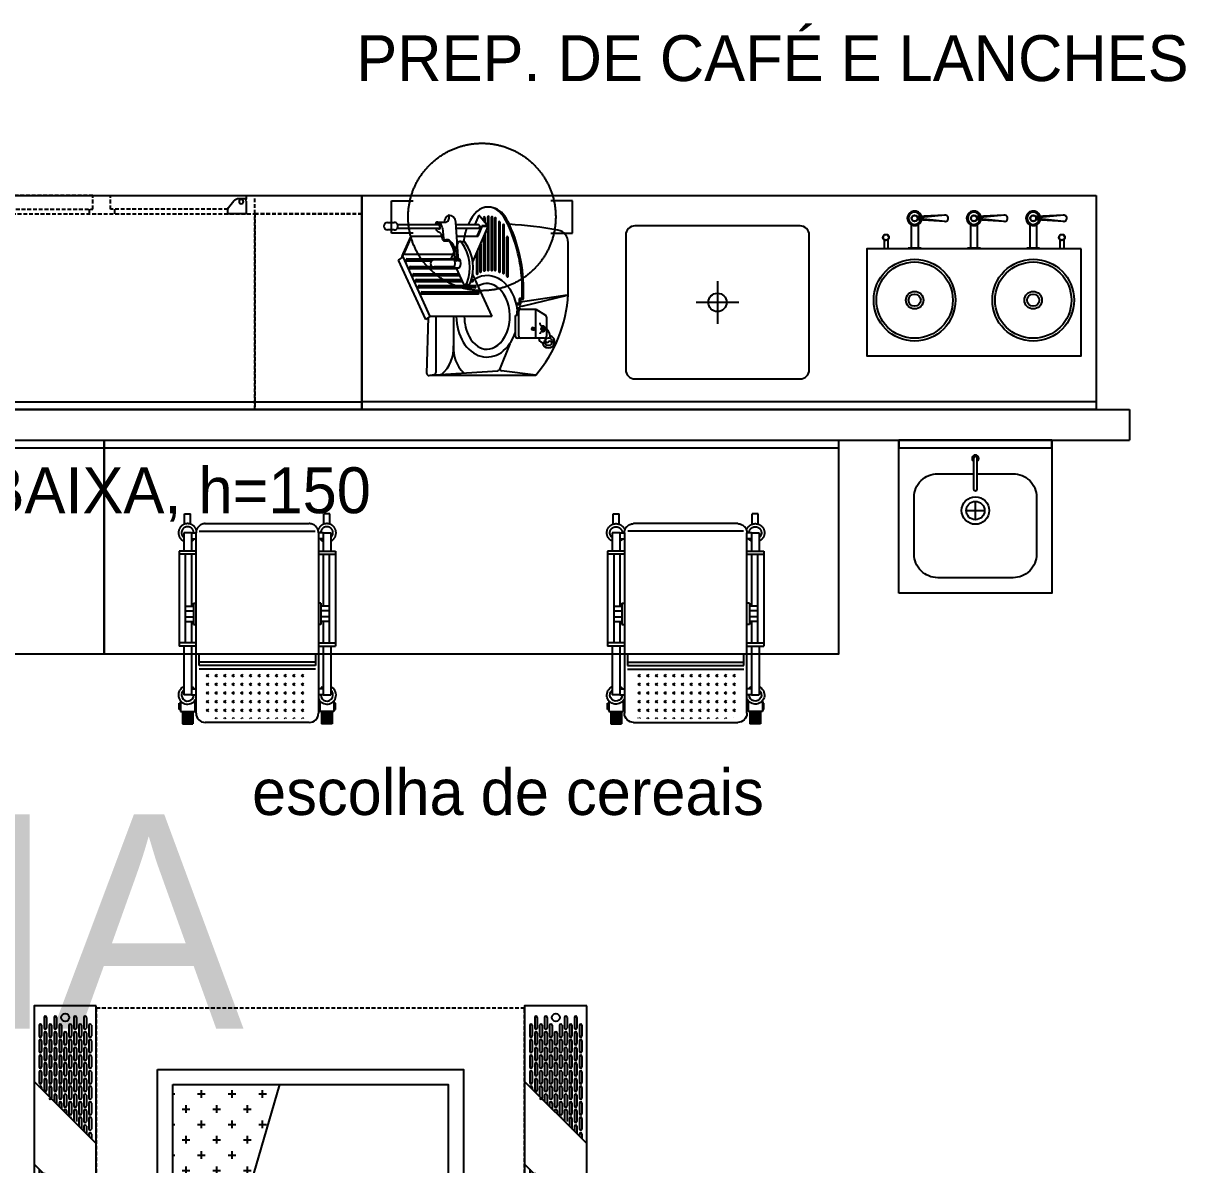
# Model space of a CAD drawing. Header units: millimetres. Extents: x -18806 to 201070, y -25046 to 92854.
# Drawn here: x 86360 to 90159, y -11258 to -7526 of the extents above; entities that cross this region are included whole.
import ezdxf
from ezdxf.enums import TextEntityAlignment as Align

# ---------------------------------------------------------------- set-up
doc = ezdxf.new("R2010")
doc.units = ezdxf.units.MM
doc.header["$LTSCALE"] = 50
for name, pattern in [('DASHDOT', [1, 0.5, -0.25, 0, -0.25]), ('HIDDEN', [0.375, 0.25, -0.125]), ('HIDDEN2', [0.1875, 0.125, -0.0625])]:
    doc.linetypes.add(name, pattern=pattern)
for name, color, linetype in [('9-LAYOUT', 8, 'Continuous'), ('DET', 8, 'Continuous'), ('LAYA', 8, 'Continuous'), ('LAYC', 4, 'Continuous'), ('P1', 1, 'Continuous'), ('P6', 6, 'Continuous'), ('SOB', 8, 'HIDDEN2'), ('TEXTO_LEGENDA', 7, 'Continuous')]:
    doc.layers.add(name, color=color, linetype=linetype)
doc.styles.add('2', font='stylu.ttf', dxfattribs={"height": 0.35})

# ---------------------------------------------------------------- blocks, each defined once
blk = doc.blocks.new('BM-100')
at = {"layer": 'LAYA'}
h = blk.add_hatch(dxfattribs=at)
h.set_pattern_fill('CROSS', color=256, scale=0.2, style=0)
h.set_pattern_definition([(0, (-214.419904, -145.07594), (0.05, 0.05), [0.025, -0.075]), (90, (-214.407404, -145.08844), (-0.05, 0.05), [0.025, -0.075])])
h.paths.add_polyline_path([(-0.6, 0.65), (-0.95, 0.65), (-0.95, 0.05), (-0.775, 0.05)])
at = {"layer": 'LAYA', "linetype": 'DASHDOT', "ltscale": 0.3}
blk.add_line((-0.775, 0.05), (-0.6, 0.65), dxfattribs=at)
at = {"layer": 'LAYA'}
blk.add_lwpolyline([(-0.95, 0.65), (-0.05, 0.65), (-0.05, 0.05), (-0.95, 0.05)], close=True, dxfattribs=at)
at = {"layer": 'LAYC'}
blk.add_lwpolyline([(-1, 0.7), (0, 0.7), (0, 0), (-1, 0)], close=True, dxfattribs=at)
blk = doc.blocks.new('MILE180C')
at = {"layer": '9-LAYOUT'}
blk.add_line((0, -25), (1800, -25), dxfattribs=at)
blk.add_lwpolyline([(0, -700), (0, 0), (1800, 0), (1800, -700)], close=True, dxfattribs=at)
blk = doc.blocks.new('Lav')
at = {"layer": 'LAYA'}
for p, q in [((0, -0.2703), (0, -0.2103)), ((-0.03, -0.2403), (0.03, -0.2403))]:
    blk.add_line(p, q, dxfattribs=at)
blk.add_lwpolyline([(-0.006, -0.17, 1), (0.006, -0.17), (0.006, -0.07, 1), (-0.006, -0.07)], format="xyb", close=True, dxfattribs=at)
blk.add_lwpolyline([(0.0068, -0.1199), (0.123, -0.1199, -0.414214), (0.2, -0.1969), (0.2, -0.3829, -0.414214), (0.123, -0.4599), (-0.123, -0.4599, -0.414214), (-0.2, -0.3829), (-0.2, -0.1969, -0.414214), (-0.123, -0.1199), (-0.0068, -0.1199)], format="xyb", dxfattribs=at)
for radius in [0.045, 0.03]:
    blk.add_circle((0, -0.2403), radius, dxfattribs=at)
blk.add_arc((0, -0.07), 0.011, 303.0557, 236.9443, dxfattribs=at)
at = {"layer": 'LAYC'}
for points in [[(-0.25, -0.035), (0.25, -0.035), (0.25, -0.01), (-0.25, -0.01)], [(-0.25, -0.51), (-0.25, -0.01), (0.25, -0.01), (0.25, -0.51)]]:
    blk.add_lwpolyline(points, close=True, dxfattribs=at)
blk = doc.blocks.new('CAR-CE')
at = {"layer": 'DET'}
h = blk.add_hatch(dxfattribs=at)
h.set_pattern_fill('CROSS', color=256, scale=0.08, angle=45, style=0)
h.set_pattern_definition([(45, (-5.93076, -38.908845), (3e-18, 0.028284271), [0.01, -0.03]), (135, (-5.923688, -38.908845), (-0.028284271, 5e-18), [0.01, -0.03])])
h.paths.add_polyline_path([(0.17, 0.1887, 0.414214), (0.145, 0.2137), (-0.145, 0.2137, 0.414214), (-0.17, 0.1887), (-0.17, 0.052), (0.17, 0.052)])
for p, q in [((-0.2448, 0.1902), (-0.2448, 0.2302)), ((-0.2448, 0.2302), (-0.2102, 0.2302)), ((-0.2102, 0.1902), (-0.2102, 0.2302)), ((0.2448, 0.2302), (0.2102, 0.2302)), ((0.2102, 0.1902), (0.2102, 0.2302)), ((0.2448, 0.1902), (0.2448, 0.2302)), ((-0.2507, 0.1902), (-0.2043, 0.1902)), ((-0.2507, 0.1552), (-0.2507, 0.1902)), ((-0.2043, 0.1552), (-0.2043, 0.1902)), ((-0.2, 0), (-0.2, 0.1962)), ((-0.17, 0.2262), (0.17, 0.2262)), ((0.2, 0.1962), (0.2, 0)), ((0.2507, 0.1902), (0.2043, 0.1902)), ((0.2043, 0.1552), (0.2043, 0.1902)), ((0.2507, 0.1552), (0.2507, 0.1902)), ((-0.2555, 0.1833), (-0.2555, 0.163)), ((-0.2507, 0.1833), (-0.2555, 0.1833)), ((-0.2555, 0.163), (-0.2507, 0.163)), ((0.2507, 0.1833), (0.2555, 0.1833)), ((0.2555, 0.163), (0.2507, 0.163)), ((0.2555, 0.1833), (0.2555, 0.163)), ((-0.215, 0.1362), (-0.24, 0.1362)), ((-0.24, 0), (-0.24, 0.1362)), ((-0.215, 0), (-0.215, 0.1362)), ((-0.215, 0.1362), (-0.2, 0.1362)), ((-0.215, 0.1162), (-0.2, 0.1162)), ((0.215, 0.1362), (0.2, 0.1362)), ((0.215, 0.1162), (0.2, 0.1162)), ((0.215, 0), (0.215, 0.1362)), ((0.215, 0.1362), (0.24, 0.1362)), ((0.24, 0), (0.24, 0.1362)), ((-0.19, 0.052), (0.19, 0.052)), ((-0.19, 0.0395), (0.19, 0.0395)), ((-0.19, 0), (-0.19, 0.0395)), ((0.19, 0.0395), (0.19, 0)), ((-0.19, 0.0289), (0.19, 0.0289))]:
    blk.add_line(p, q, dxfattribs=at)
for centre, radius, start, end in [((-0.17, 0.1962), 0.03, 90, 180), ((0.17, 0.1962), 0.03, 0, 90), ((-0.2275, 0.1362), 0.03, 23.5565, 245.3757), ((-0.2275, 0.1362), 0.02, 0, 231.3178), ((0.2275, 0.1362), 0.03, 294.6243, 156.4435), ((0.2275, 0.1362), 0.02, 308.6822, 180), ((-0.2275, 0.1362), 0.03, 294.6243, 318.1897), ((0.2275, 0.1362), 0.03, 221.8103, 245.3757)]:
    blk.add_arc(centre, radius, start, end, dxfattribs=at)
for points in [[(-0.2102, 0.2302), (-0.2102, 0.1902), (-0.2448, 0.2302), (-0.2448, 0.1902)], [(0.2102, 0.2302), (0.2102, 0.1902), (0.2448, 0.2302), (0.2448, 0.1902)]]:
    blk.add_solid(points, dxfattribs=at)
at = {"layer": 'SOB', "linetype": 'HIDDEN2'}
for p, q in [((-0.2552, -0.3338), (-0.2552, -0.0238)), ((-0.2, -0.0238), (-0.2552, -0.0238)), ((-0.2, -0.0338), (-0.2552, -0.0338)), ((-0.24, -0.0238), (-0.24, 0)), ((-0.2352, -0.3238), (-0.2352, -0.0338)), ((-0.215, -0.0238), (-0.215, 0)), ((-0.215, -0.1038), (-0.215, -0.0338)), ((-0.2, -0.3938), (-0.2, 0)), ((0.2, 0), (0.2, -0.3938)), ((0.2, -0.0238), (0.2552, -0.0238)), ((0.2, -0.0338), (0.2552, -0.0338)), ((0.215, -0.0238), (0.215, 0)), ((0.215, -0.1038), (0.215, -0.0338)), ((0.2352, -0.3238), (0.2352, -0.0338)), ((0.24, -0.0238), (0.24, 0)), ((0.2552, -0.3338), (0.2552, -0.0238)), ((-0.2352, -0.1038), (-0.2082, -0.1038)), ((-0.2082, -0.1638), (-0.2082, -0.0938)), ((-0.2082, -0.0938), (-0.2, -0.0938)), ((0.2082, -0.0938), (0.2, -0.0938)), ((0.2082, -0.1638), (0.2082, -0.0938)), ((0.2352, -0.1038), (0.2082, -0.1038)), ((-0.2352, -0.1188), (-0.2082, -0.1188)), ((-0.2352, -0.1388), (-0.2082, -0.1388)), ((0.2352, -0.1188), (0.2082, -0.1188)), ((0.2352, -0.1388), (0.2082, -0.1388)), ((-0.2352, -0.1538), (-0.2082, -0.1538)), ((-0.215, -0.3238), (-0.215, -0.1538)), ((-0.2082, -0.1638), (-0.2, -0.1638)), ((0.2082, -0.1638), (0.2, -0.1638)), ((0.2352, -0.1538), (0.2082, -0.1538)), ((0.215, -0.3238), (0.215, -0.1538)), ((-0.2, -0.3238), (-0.2552, -0.3238)), ((-0.2, -0.3338), (-0.2552, -0.3338)), ((-0.24, -0.3938), (-0.24, -0.3338)), ((-0.215, -0.3938), (-0.215, -0.3338)), ((0.2, -0.3238), (0.2552, -0.3238)), ((0.2, -0.3338), (0.2552, -0.3338)), ((0.215, -0.3938), (0.215, -0.3338)), ((0.24, -0.3938), (0.24, -0.3338)), ((-0.215, -0.3738), (-0.2, -0.3738)), ((0.215, -0.3738), (0.2, -0.3738)), ((-0.215, -0.3938), (-0.24, -0.3938)), ((-0.215, -0.3938), (-0.2, -0.3938)), ((0.1894, -0.3987), (-0.1894, -0.3987)), ((0.215, -0.3938), (0.2, -0.3938)), ((0.215, -0.3938), (0.24, -0.3938)), ((-0.2374, -0.4221), (-0.2374, -0.4558)), ((-0.2374, -0.4558), (-0.2176, -0.4558)), ((-0.2176, -0.4221), (-0.2176, -0.4558)), ((0.17, -0.4238), (-0.17, -0.4238)), ((0.2176, -0.4221), (0.2176, -0.4558)), ((0.2374, -0.4558), (0.2176, -0.4558)), ((0.2374, -0.4221), (0.2374, -0.4558))]:
    blk.add_line(p, q, dxfattribs=at)
for centre, radius, start, end in [((-0.2275, -0.3938), 0.03, 114.6243, 343.4022), ((-0.2275, -0.3938), 0.02, 128.6822, 0), ((-0.2275, -0.3938), 0.03, 41.8103, 65.3757), ((0.2275, -0.3938), 0.03, 196.5978, 65.3757), ((0.2275, -0.3938), 0.03, 114.6243, 138.1897), ((0.2275, -0.3938), 0.02, 180, 51.3178), ((-0.17, -0.3938), 0.03, 180, 270), ((0.17, -0.3938), 0.03, 270, 0)]:
    blk.add_arc(centre, radius, start, end, dxfattribs=at)
blk = doc.blocks.new('MILE240P')
at = {"layer": '9-LAYOUT'}
blk.add_line((0, -25), (2400, -25), dxfattribs=at)
blk.add_lwpolyline([(0, -700), (0, 0), (2400, 0), (2400, -700)], close=True, dxfattribs=at)
blk = doc.blocks.new('Cafet_Monarcha_60')
at = {"layer": 'LAYA'}
for p, q in [((0.0563, -0.381), (0.0563, -0.35)), ((0.0688, -0.381), (0.0688, -0.35)), ((0.1353, -0.353), (0.1353, -0.35)), ((0.1773, -0.353), (0.1353, -0.353)), ((0.1452, -0.4298), (0.1452, -0.353)), ((0.1673, -0.4298), (0.1673, -0.353)), ((0.1773, -0.353), (0.1773, -0.35)), ((0.329, -0.353), (0.329, -0.35)), ((0.371, -0.353), (0.329, -0.353)), ((0.339, -0.4298), (0.339, -0.353)), ((0.361, -0.4298), (0.361, -0.353)), ((0.371, -0.353), (0.371, -0.35)), ((0.5228, -0.353), (0.5228, -0.35)), ((0.5648, -0.353), (0.5228, -0.353)), ((0.5327, -0.4298), (0.5327, -0.353)), ((0.5548, -0.4298), (0.5548, -0.353)), ((0.5648, -0.353), (0.5648, -0.35)), ((0.6313, -0.381), (0.6313, -0.35)), ((0.6438, -0.381), (0.6438, -0.35)), ((0.0563, -0.44), (0.1463, -0.449)), ((0.0563, -0.44), (0.1478, -0.4446)), ((0.0563, -0.46), (0.1463, -0.451)), ((0.0582, -0.4598), (0.1478, -0.4554)), ((0.25, -0.44), (0.34, -0.449)), ((0.25, -0.44), (0.3416, -0.4446)), ((0.25, -0.46), (0.34, -0.451)), ((0.252, -0.4598), (0.3416, -0.4554)), ((0.4438, -0.44), (0.5338, -0.449)), ((0.4438, -0.44), (0.5353, -0.4446)), ((0.4438, -0.46), (0.5338, -0.451)), ((0.4457, -0.4598), (0.5353, -0.4554))]:
    blk.add_line(p, q, dxfattribs=at)
for centre, radius in [((0.1562, -0.1824), 0.1336), ((0.1562, -0.1824), 0.1248), ((0.5438, -0.1824), 0.1336), ((0.5438, -0.1824), 0.1248), ((0.1562, -0.1824), 0.0286), ((0.1562, -0.1824), 0.0198), ((0.5438, -0.1824), 0.0286), ((0.5438, -0.1824), 0.0198), ((0.0625, -0.3875), 0.01), ((0.0625, -0.3875), 0.009), ((0.6375, -0.3875), 0.01), ((0.6375, -0.3875), 0.009), ((0.1562, -0.45), 0.01), ((0.1562, -0.45), 0.009), ((0.35, -0.45), 0.01), ((0.35, -0.45), 0.009), ((0.5438, -0.45), 0.01), ((0.5438, -0.45), 0.009)]:
    blk.add_circle(centre, radius, dxfattribs=at)
for centre, radius, start, end in [((0.0563, -0.45), 0.01, 78.5788, 281.4212), ((0.1562, -0.45), 0.024, 196.562, 163.381), ((0.1562, -0.45), 0.023, 196.562, 163.381), ((0.1562, -0.45), 0.02, 197.2645, 162.6785), ((0.25, -0.45), 0.01, 78.5788, 281.4212), ((0.35, -0.45), 0.024, 196.562, 163.381), ((0.35, -0.45), 0.023, 196.562, 163.381), ((0.35, -0.45), 0.02, 197.2645, 162.6785), ((0.4438, -0.45), 0.01, 78.5788, 281.4212), ((0.5438, -0.45), 0.024, 196.562, 163.381), ((0.5438, -0.45), 0.023, 196.562, 163.381), ((0.5438, -0.45), 0.02, 197.2645, 162.6785)]:
    blk.add_arc(centre, radius, start, end, dxfattribs=at)
at = {"layer": 'LAYC'}
blk.add_lwpolyline([(0, -0.35), (0.7, -0.35), (0.7, 0), (0, 0)], close=True, dxfattribs=at)
blk = doc.blocks.new('60')
at = {"layer": 'LAYA'}
for p, q in [((0, -0.42), (0, -0.28)), ((-0.07, -0.35), (0.07, -0.35))]:
    blk.add_line(p, q, dxfattribs=at)
blk.add_circle((0, -0.35), 0.03, dxfattribs=at)
at = {"layer": 'LAYC'}
blk.add_lwpolyline([(-0.27, -0.6), (0.27, -0.6, 0.414214), (0.3, -0.57), (0.3, -0.13, 0.414214), (0.27, -0.1), (-0.27, -0.1, 0.414214), (-0.3, -0.13), (-0.3, -0.57, 0.414214)], format="xyb", close=True, dxfattribs=at)
blk = doc.blocks.new('Car80li')
at = {"layer": 'SOB'}
for points in [[(-0.2248, 0.053), (-0.296, 0.053), (-0.296, -0.053), (-0.2248, -0.053)], [(0.2248, 0.053), (0.296, 0.053), (0.296, -0.053), (0.2248, -0.053)]]:
    blk.add_lwpolyline(points, dxfattribs=at)
blk.add_circle((0, 0), 0.241, dxfattribs=at)
blk = doc.blocks.new('CORT-FRIOS')
at = {"layer": 'LAYA'}
for p, q in [((0.5254, 0.3279), (0.5254, 0.3501)), ((0.5497, 0.3501), (0.5497, 0.3279)), ((0.4265, 0.3146), (0.2325, 0.2263)), ((0.4369, 0.3), (0.4265, 0.3146)), ((0.5314, 0.3174), (0.5314, 0.1782)), ((0.5435, 0.3173), (0.5435, 0.1818)), ((0.4369, 0.3), (0.2429, 0.2117)), ((0.3985, 0.1249), (0.3985, 0.2741)), ((0.4054, 0.2741), (0.4054, 0.2027)), ((0.4236, 0.2066), (0.4236, 0.2855)), ((0.4305, 0.2855), (0.4305, 0.1394)), ((0.4455, 0.2967), (0.5054, 0.2707)), ((0.4461, 0.2941), (0.4461, 0.1353)), ((0.447, 0.2983), (0.5054, 0.273)), ((0.5054, 0.273), (0.5054, 0.1734)), ((0.3157, 0.0549), (0.3157, 0.2364)), ((0.3225, 0.2364), (0.3225, 0.0549)), ((0.3364, 0.0644), (0.3364, 0.2458)), ((0.3432, 0.2458), (0.3432, 0.0644)), ((0.3562, 0.1056), (0.3562, 0.2549)), ((0.3631, 0.2549), (0.3631, 0.1087)), ((0.3751, 0.1142), (0.3751, 0.2634)), ((0.382, 0.2634), (0.382, 0.1173)), ((0.0498, 0.2142), (0.053, 0.197)), ((0.0503, 0.2117), (0.0653, -0.0104)), ((0.0503, 0.2117), (0.0503, -0.1344)), ((0.0564, 0.2219), (0.2396, 0.2164)), ((0.2429, 0.1917), (0.0594, 0.1917)), ((0.2429, 0.2117), (0.2325, 0.2263)), ((0.2429, 0.0094), (0.2429, 0.2117)), ((0.4043, 0.1317), (0.4043, 0.1979)), ((0.4275, 0.1317), (0.4275, 0.1979)), ((0.4894, 0.1618), (0.4894, 0.1533)), ((0.5141, 0.1761), (0.4946, 0.1699)), ((0.5314, 0.1704), (0.498, 0.1666)), ((0.5507, 0.1866), (0.5507, 0.1588)), ((0.2429, 0.1344), (0.1466, 0.1344)), ((0.4005, 0.1257), (0.3506, 0.103)), ((0.4005, 0.1159), (0.4005, 0.1346)), ((0.4223, 0.118), (0.5509, 0.1267)), ((0.4335, 0.1408), (0.4275, 0.138)), ((0.4313, 0.1159), (0.4313, 0.1346)), ((0.4335, 0.1408), (0.4837, 0.119)), ((0.5054, 0.1237), (0.5054, 0.0541)), ((0.5314, 0.1254), (0.5314, 0.05)), ((0.5435, 0.1262), (0.5435, 0.0549)), ((0.3468, 0.0971), (0.3468, 0.0861)), ((0.3562, 0.0734), (0.3562, 0.078)), ((0.4876, 0.1131), (0.4876, 0.1021)), ((0.3797, 0.0717), (0.2429, 0.0094)), ((0.3631, 0.0757), (0.3631, 0.0734)), ((0.4473, 0.0595), (0.3833, 0.0595)), ((0.3833, 0.0546), (0.4586, 0.0546)), ((0.4675, 0.0485), (0.3896, 0.0485)), ((0.3896, 0.0436), (0.4788, 0.0436)), ((0.4213, 0.0708), (0.5369, 0.0206)), ((0.5054, 0.0564), (0.5389, 0.0418)), ((0.5054, 0.0541), (0.5369, 0.0405)), ((0.5369, 0.0206), (0.5734, 0.0519)), ((0.5369, 0.0206), (0.5369, 0.0405)), ((0.5389, 0.0224), (0.5389, 0.0418)), ((0.5734, 0.0519), (0.5435, 0.0649)), ((0.502, 0.0358), (0.3921, 0.0358)), ((0.563, 0.0003), (0.3948, 0.0003)), ((0.566, 0.0112), (0.3951, 0.0112)), ((0.3951, 0.0063), (0.566, 0.0063)), ((0.3952, 0.0309), (0.5132, 0.0309)), ((0.5226, 0.0233), (0.3952, 0.0233)), ((0.3952, 0.0184), (0.5675, 0.0184)), ((0.5675, 0.0233), (0.5441, 0.0233)), ((0.5488, 0.0309), (0.5657, 0.0309)), ((0.5657, 0.0358), (0.5545, 0.0358)), ((0.0503, -0.1344), (0.0645, -0.0227)), ((0.1527, -0.0493), (0.0694, -0.0159)), ((0.5406, -0.0267), (0.385, -0.0267)), ((0.385, -0.0316), (0.5406, -0.0316)), ((0.5503, -0.0134), (0.3899, -0.0134)), ((0.3899, -0.0183), (0.5503, -0.0183)), ((0.3948, -0.0046), (0.563, -0.0046)), ((0.172, -0.1634), (0.172, -0.0744)), ((0.1785, -0.068), (0.2459, -0.068)), ((0.2459, -0.0737), (0.2459, -0.068)), ((0.2459, -0.0737), (0.2601, -0.0737)), ((0.2806, -0.0813), (0.2806, -0.0708)), ((0.2846, -0.0772), (0.2846, -0.0708)), ((0.5016, -0.0394), (0.374, -0.0394)), ((0.374, -0.0443), (0.5016, -0.0443)), ((0.1785, -0.0789), (0.2601, -0.0789)), ((0.2666, -0.0802), (0.2666, -0.1349)), ((0.2764, -0.0898), (0.3118, -0.2379)), ((0.2944, -0.0845), (0.2838, -0.0845)), ((0.2984, -0.0805), (0.2879, -0.0805)), ((0.3118, -0.2376), (0.2891, -0.0845)), ((0.2976, -0.0909), (0.2976, -0.0878)), ((0.3017, -0.0866), (0.3017, -0.0837)), ((0.172, -0.1349), (0.2666, -0.1349)), ((0.186, -0.1488), (0.1869, -0.1488)), ((0.2177, -0.1488), (0.2217, -0.1488)), ((0.2666, -0.1349), (0.2463, -0.1669)), ((0.2408, -0.1699), (0.1785, -0.1699)), ((0.315, -0.2404), (0.4848, -0.2404))]:
    blk.add_line(p, q, dxfattribs=at)
for centre, radius in [((0.2023, -0.1264), 0.00451), ((0.1597, -0.1762), 0.0126), ((0.2023, -0.1567), 0.00451)]:
    blk.add_circle(centre, radius, dxfattribs=at)
for centre, radius, start, end in [((0.5376, 0.3501), 0.0122, 359.9981, 179.9981), ((0.5376, 0.3279), 0.0122, 179.9981, 359.9981), ((0.3786, 0.2634), 0.00343, 359.9981, 179.9981), ((0.4019, 0.2741), 0.00343, 359.9981, 179.9981), ((0.427, 0.2855), 0.00343, 359.9981, 179.9981), ((0.4396, 0.2941), 0.00853, 30.0881, 114.4598), ((0.4396, 0.2941), 0.00648, 359.9981, 114.4598), ((0.3191, 0.2364), 0.00343, 359.9981, 179.9981), ((0.3398, 0.2458), 0.00343, 359.9981, 179.9981), ((0.3597, 0.2549), 0.00343, 359.9981, 179.9981), ((0.0562, 0.2154), 0.00648, 88.2682, 190.5763), ((0.0594, 0.1982), 0.00648, 190.5763, 269.9981), ((0.4159, 0.1979), 0.0116, 359.9981, 179.9981), ((0.1373, 0.2436), 0.1096, 219.6441, 274.8706), ((0.4805, 0.1533), 0.0089, 304.2314, 359.9981), ((0.4983, 0.1618), 0.0089, 114.4598, 179.9981), ((0.48, 0.1554), 0.0133, 315.3211, 14.2794), ((0.4995, 0.1601), 0.00677, 109.0791, 194.7237), ((0.5053, 0.1887), 0.0154, 305.1424, 325.3884), ((0.5479, 0.1346), 0.0304, 32.5025, 84.7067), ((0.5652, 0.1639), 0.0154, 199.4652, 302.5729), ((0.1372, 0.0252), 0.1096, 85.1255, 136.4501), ((0.4159, 0.1178), 0.0227, 120.625, 132.6731), ((0.4159, 0.1513), 0.0227, 227.323, 312.6731), ((0.4159, 0.1327), 0.0227, 227.323, 312.6731), ((0.4366, 0.1973), 0.0737, 258.6689, 316.1229), ((0.4159, 0.1178), 0.0227, 47.323, 59.3712), ((0.4349, 0.2206), 0.0902, 266.1462, 304.0968), ((0.4811, 0.1131), 0.00648, 306.8786, 66.538), ((0.5492, 0.151), 0.0243, 273.8766, 359.9981), ((0.3532, 0.0971), 0.00648, 114.4598, 247.3075), ((0.3532, 0.0861), 0.00648, 179.9981, 247.3075), ((0.4033, 0.2168), 0.1362, 247.3075, 306.8786), ((0.4033, 0.2058), 0.1362, 247.3075, 306.8786), ((0.4811, 0.1021), 0.00648, 306.8786, 359.9981), ((0.3191, 0.0549), 0.00343, 179.9981, 359.9981), ((0.3398, 0.0644), 0.00343, 179.9981, 359.9981), ((0.3597, 0.0734), 0.00343, 179.9981, 359.9981), ((0.3833, 0.0571), 0.00244, 89.9981, 269.9981), ((0.3896, 0.0461), 0.00244, 89.9981, 269.9981), ((0.5362, 0.0555), 0.00732, 228.3627, 4.2651), ((0.3941, 0.0336), 0.00295, 132.4986, 292.8516), ((0.3948, -0.0022), 0.00244, 89.9981, 269.9981), ((0.3951, 0.0087), 0.00244, 89.9981, 269.9981), ((0.3952, 0.0208), 0.00244, 89.9981, 269.9981), ((0.563, -0.0022), 0.00244, 269.9981, 89.9981), ((0.5657, 0.0333), 0.00244, 269.9981, 89.9981), ((0.566, 0.0087), 0.00244, 269.9981, 89.9981), ((0.5675, 0.0208), 0.00244, 269.9981, 89.9981), ((0.071, -0.0235), 0.00648, 68.1917, 172.7039), ((0.0718, -0.0099), 0.00648, 183.8823, 248.1917), ((0.385, -0.0292), 0.00244, 89.9981, 269.9981), ((0.3899, -0.0159), 0.00244, 89.9981, 269.9981), ((0.5406, -0.0292), 0.00244, 269.9981, 89.9981), ((0.5503, -0.0159), 0.00244, 269.9981, 89.9981), ((0.1785, -0.0744), 0.00648, 89.9981, 179.9981), ((0.2601, -0.0802), 0.00648, 359.9981, 89.9981), ((0.2484, -0.0966), 0.0288, 13.6587, 50.9067), ((0.329, 0.4233), 0.5182, 266.8692, 294.4732), ((0.329, 0.4233), 0.5137, 267.3081, 295.9671), ((0.374, -0.0418), 0.00244, 89.9981, 269.9981), ((0.5016, -0.0418), 0.00244, 269.9981, 89.9981), ((-0.8415, 0.0371), 1.3878, 349.8677, 356.494), ((0.1785, -0.0854), 0.00648, 89.9981, 179.9981), ((0.2601, -0.0854), 0.00648, 359.9981, 89.9981), ((0.2838, -0.0813), 0.00324, 179.9981, 269.9981), ((0.2879, -0.0772), 0.00324, 179.9981, 269.9981), ((0.2944, -0.0878), 0.00324, 359.9981, 89.9981), ((0.3009, -0.0909), 0.00324, 179.9981, 266.8692), ((0.2984, -0.0837), 0.00324, 359.9981, 89.9981), ((0.3049, -0.0866), 0.00324, 179.9981, 269.1627), ((0.3411, 0.2082), 0.4494, 229.6726, 266.6714), ((0.1964, -0.1728), 0.0425, 143.4348, 169.0754), ((0.1705, -0.159), 0.0142, 83.6285, 125.643), ((0.1869, -0.1553), 0.00648, 354.904, 89.9981), ((0.2007, -0.128), 0.00225, 44.9981, 224.9981), ((0.2039, -0.1248), 0.00225, 224.9981, 44.9981), ((0.2177, -0.1553), 0.00648, 89.9981, 185.0921), ((0.1597, -0.1762), 0.0199, 97.7951, 342.8642), ((0.1553, -0.1807), 0.00632, 224.9981, 44.9981), ((0.1642, -0.1718), 0.00632, 44.9981, 224.9981), ((0.169, -0.1358), 0.0474, 271.6089, 313.9471), ((0.1785, -0.1634), 0.00648, 179.9981, 269.9981), ((0.2023, -0.1567), 0.00901, 174.904, 5.0921), ((0.2007, -0.1583), 0.00225, 44.9981, 224.9981), ((0.2039, -0.1551), 0.00225, 224.9981, 44.9981), ((0.2408, -0.1634), 0.00648, 269.9981, 327.5153), ((0.4848, -0.1999), 0.0405, 269.9981, 349.8677), ((0.315, -0.2372), 0.00324, 188.4219, 269.9981), ((0.315, -0.2372), 0.00324, 193.4424, 269.9981)]:
    blk.add_arc(centre, radius, start, end, dxfattribs=at)
for centre, major_axis, ratio, start_param, end_param in [((0.5376, 0.1842), (-0.00884, -0.00402), 0.540004, 5.221616, 10.041401), ((0.2429, 0.0246), (-0.1331, 0), 0.754738, 4.712389, 7.455126), ((0.4595, 0.0215), (-0.1408, 0), 0.574945, 4.176544, 4.512032), ((0.4595, 0.0215), (-0.1408, 0), 0.574945, 2.214358, 4.072675), ((0.2429, 0.0246), (-0.1331, 0), 0.754738, 8.009385, 9.837432)]:
    blk.add_ellipse(centre, major_axis=major_axis, ratio=ratio, start_param=start_param, end_param=end_param, dxfattribs=at)
for points, knots in [([(0.5314, 0.1933), (0.5256, 0.1912), (0.5201, 0.1878), (0.518, 0.1803), (0.518, 0.1802), (0.5179, 0.18)], [4.582633, 4.582633, 4.582633, 4.582633, 5.859759, 5.859759, 5.889687, 5.889687, 5.889687, 5.889687]), ([(0.5499, 0.1902), (0.5489, 0.1917), (0.5476, 0.1928), (0.5452, 0.1939), (0.5444, 0.1942), (0.5435, 0.1944)], [3.3064222, 3.3064222, 3.3064222, 3.3064222, 3.5836062, 3.5836062, 3.7451188, 3.7451188, 3.7451188, 3.7451188]), ([(0.5314, 0.1704), (0.5324, 0.1705), (0.5335, 0.1707), (0.541, 0.1726), (0.5471, 0.1759), (0.5508, 0.1849), (0.5509, 0.1872), (0.5504, 0.1895)], [1.01621, 1.01621, 1.01621, 1.01621, 1.235336, 1.235336, 2.61915, 2.61915, 2.971999, 2.971999, 2.971999, 2.971999]), ([(0.2429, 0.0989), (0.2191, 0.0988), (0.1952, 0.0934), (0.1494, 0.0682), (0.1354, 0.0454), (0.1354, 0.0246)], [4.71286, 4.71286, 4.71286, 4.71286, 5.342159, 5.342159, 6.283185, 6.283185, 6.283185, 6.283185]), ([(0.1354, 0.0246), (0.1354, 0.0009), (0.1542, -0.0255), (0.2231, -0.054), (0.2702, -0.0528), (0.336, -0.0213), (0.3521, 0.0051), (0.3494, 0.0372), (0.3463, 0.0458), (0.341, 0.054)], [6.283185, 6.283185, 6.283185, 6.283185, 7.351617, 7.351617, 8.420049, 8.420049, 9.488481, 9.488481, 9.864641, 9.864641, 9.864641, 9.864641]), ([(0.5437, -0.0484), (0.5701, -0.0364), (0.5889, -0.0211), (0.5997, 0.0079), (0.6011, 0.0199), (0.5991, 0.0317)], [2.214358, 2.214358, 2.214358, 2.214358, 2.852285, 2.852285, 3.261959, 3.261959, 3.261959, 3.261959])]:
    blk.add_open_spline(points, degree=3, knots=knots, dxfattribs=at)
blk = doc.blocks.new('RHM1350E')
at = {"layer": '9-LAYOUT'}
for p, q in [((0, -25), (1350, -25)), ((458.4, -654.8), (458.4, -640)), ((541.6, -654.8), (541.6, -640))]:
    blk.add_line(p, q, dxfattribs=at)
blk.add_lwpolyline([(0, -700), (1350, -700), (1350, 0), (0, 0)], close=True, dxfattribs=at)
at = {"layer": '9-LAYOUT', "linetype": 'HIDDEN'}
for points in [[(0, 0), (0, -640), (1000, -640), (1000, 0)], [(1000, -640), (1350, -640), (1350, 0), (1000, 0)], [(1000, -700), (1350, -700), (1350, -640), (1000, -640)]]:
    blk.add_lwpolyline(points, close=True, dxfattribs=at)
at = {"layer": '9-LAYOUT'}
for points in [[(88, -653.7, -0.16868), (85.8, -659.9), (68.4, -682, -0.239349), (52.3, -690.2), (38, -690.2, -0.414214), (28, -680.2), (28, -640), (88, -640)], [(912, -653.7, 0.16868), (914.2, -659.9), (931.6, -682, 0.239349), (947.7, -690.2), (962, -690.2, 0.414214), (972, -680.2), (972, -640), (912, -640)]]:
    blk.add_lwpolyline(points, format="xyb", close=True, dxfattribs=at)
at = {"layer": '9-LAYOUT', "linetype": 'HIDDEN'}
for points in [[(87.9, -654.8), (471.2, -654.8), (471.2, -700), (28, -700), (28, -680.2)], [(912.1, -654.8), (528.8, -654.8), (528.8, -700), (972, -700), (972, -680.2)]]:
    blk.add_lwpolyline(points, dxfattribs=at)
at = {"layer": '9-LAYOUT'}
for centre in [(44.5, -679.8), (955.5, -679.8)]:
    blk.add_circle(centre, 7.12, dxfattribs=at)
blk = doc.blocks.new('GRELHA0')
at = {"layer": 'P1'}
for p, q in [((-256.1, -100), (-56.1, 100)), ((10.6, -100), (210.6, 100))]:
    blk.add_line(p, q, dxfattribs=at)
at = {"layer": 'P1', "linetype": 'Continuous'}
blk.add_lwpolyline([(-499.5, 100), (-499.5, -100), (500.5, -100), (500.5, 100)], close=True, dxfattribs=at)
at = {"layer": 'P1', "linetype": 'ByBlock'}
for centre in [(-461.4, 0.2), (467.1, 0.2)]:
    blk.add_circle(centre, 12.7, dxfattribs=at)
at = {"layer": 'P6', "linetype": 'Continuous'}
for p, q in [((-436.4, 84.2), (-402.4, 84.2)), ((-436.4, 76.2), (-402.4, 76.2)), ((-386.4, 84.2), (-352.4, 84.2)), ((-386.4, 76.2), (-352.4, 76.2)), ((-336.4, 84.2), (-302.4, 84.2)), ((-336.4, 76.2), (-302.4, 76.2)), ((-286.4, 84.2), (-252.4, 84.2)), ((-286.4, 76.2), (-252.4, 76.2)), ((-236.4, 84.2), (-202.4, 84.2)), ((-236.4, 76.2), (-202.4, 76.2)), ((-186.4, 84.2), (-152.4, 84.2)), ((-186.4, 76.2), (-152.4, 76.2)), ((-136.4, 84.2), (-102.4, 84.2)), ((-136.4, 76.2), (-102.4, 76.2)), ((-86.4, 84.2), (-72, 84.2)), ((-86.4, 76.2), (-80, 76.2)), ((186.8, 76.2), (197.6, 76.2)), ((194.8, 84.2), (197.6, 84.2)), ((214.8, 84.2), (248.8, 84.2)), ((214.8, 76.2), (248.8, 76.2)), ((264.8, 84.2), (298.8, 84.2)), ((264.8, 76.2), (298.8, 76.2)), ((314.8, 84.2), (348.8, 84.2)), ((314.8, 76.2), (348.8, 76.2)), ((364.8, 84.2), (398.8, 84.2)), ((364.8, 76.2), (398.8, 76.2)), ((-461.4, 68.2), (-427.4, 68.2)), ((-461.4, 60.2), (-427.4, 60.2)), ((-436.4, 52.2), (-402.4, 52.2)), ((-436.4, 44.2), (-402.4, 44.2)), ((-411.4, 68.2), (-377.4, 68.2)), ((-411.4, 60.2), (-377.4, 60.2)), ((-386.4, 52.2), (-352.4, 52.2)), ((-386.4, 44.2), (-352.4, 44.2)), ((-361.4, 68.2), (-327.4, 68.2)), ((-361.4, 60.2), (-327.4, 60.2)), ((-336.4, 52.2), (-302.4, 52.2)), ((-336.4, 44.2), (-302.4, 44.2)), ((-311.4, 68.2), (-277.4, 68.2)), ((-311.4, 60.2), (-277.4, 60.2)), ((-286.4, 52.2), (-252.4, 52.2)), ((-286.4, 44.2), (-252.4, 44.2)), ((-261.4, 68.2), (-227.4, 68.2)), ((-261.4, 60.2), (-227.4, 60.2)), ((-236.4, 52.2), (-202.4, 52.2)), ((-236.4, 44.2), (-202.4, 44.2)), ((-211.4, 68.2), (-177.4, 68.2)), ((-211.4, 60.2), (-177.4, 60.2)), ((-186.4, 52.2), (-152.4, 52.2)), ((-186.4, 44.2), (-152.4, 44.2)), ((-161.4, 68.2), (-127.4, 68.2)), ((-161.4, 60.2), (-127.4, 60.2)), ((-136.4, 52.2), (-102.4, 52.2)), ((-136.4, 44.2), (-112, 44.2)), ((-111.4, 68.2), (-88, 68.2)), ((-111.4, 60.2), (-96, 60.2)), ((163.6, 52.2), (197.6, 52.2)), ((163.6, 44.2), (197.6, 44.2)), ((188.6, 68.2), (222.6, 68.2)), ((188.6, 60.2), (222.6, 60.2)), ((214.8, 52.2), (248.8, 52.2)), ((214.8, 44.2), (248.8, 44.2)), ((239.8, 68.2), (273.8, 68.2)), ((239.8, 60.2), (273.8, 60.2)), ((264.8, 52.2), (298.8, 52.2)), ((264.8, 44.2), (298.8, 44.2)), ((289.8, 68.2), (323.8, 68.2)), ((289.8, 60.2), (323.8, 60.2)), ((314.8, 52.2), (348.8, 52.2)), ((314.8, 44.2), (348.8, 44.2)), ((339.8, 68.2), (373.8, 68.2)), ((339.8, 60.2), (373.8, 60.2)), ((364.8, 52.2), (398.8, 52.2)), ((364.8, 44.2), (398.8, 44.2)), ((389.8, 68.2), (423.8, 68.2)), ((389.8, 60.2), (423.8, 60.2)), ((415.2, 52.2), (449.2, 52.2)), ((415.2, 44.2), (449.2, 44.2)), ((-461.4, 36.2), (-427.4, 36.2)), ((-461.4, 28.2), (-427.4, 28.2)), ((-436.4, 20.2), (-402.4, 20.2)), ((-436.4, 12.2), (-402.4, 12.2)), ((-411.4, 36.2), (-377.4, 36.2)), ((-411.4, 28.2), (-377.4, 28.2)), ((-411.4, 4.2), (-377.4, 4.2)), ((-386.4, 20.2), (-352.4, 20.2)), ((-386.4, 12.2), (-352.4, 12.2)), ((-361.4, 36.2), (-327.4, 36.2)), ((-361.4, 28.2), (-327.4, 28.2)), ((-361.4, 4.2), (-327.4, 4.2)), ((-336.4, 20.2), (-302.4, 20.2)), ((-336.4, 12.2), (-302.4, 12.2)), ((-311.4, 36.2), (-277.4, 36.2)), ((-311.4, 28.2), (-277.4, 28.2)), ((-311.4, 4.2), (-277.4, 4.2)), ((-286.4, 20.2), (-252.4, 20.2)), ((-286.4, 12.2), (-252.4, 12.2)), ((-261.4, 36.2), (-227.4, 36.2)), ((-261.4, 28.2), (-227.4, 28.2)), ((-261.4, 4.2), (-227.4, 4.2)), ((-236.4, 20.2), (-202.4, 20.2)), ((-236.4, 12.2), (-202.4, 12.2)), ((-211.4, 36.2), (-177.4, 36.2)), ((-211.4, 28.2), (-177.4, 28.2)), ((-211.4, 4.2), (-177.4, 4.2)), ((-186.4, 20.2), (-152.4, 20.2)), ((-186.4, 12.2), (-152.4, 12.2)), ((-161.4, 36.2), (-127.4, 36.2)), ((-161.4, 28.2), (-127.4, 28.2)), ((-161.4, 4.2), (-152, 4.2)), ((-136.4, 20.2), (-136, 20.2)), ((114.8, 4.2), (122.6, 4.2)), ((122.8, 12.2), (147.6, 12.2)), ((130.8, 20.2), (147.6, 20.2)), ((138.6, 28.2), (172.6, 28.2)), ((138.6, 4.2), (172.6, 4.2)), ((146.8, 36.2), (172.6, 36.2)), ((163.6, 20.2), (197.6, 20.2)), ((163.6, 12.2), (197.6, 12.2)), ((188.6, 36.2), (222.6, 36.2)), ((188.6, 28.2), (222.6, 28.2)), ((192, 4.2), (226, 4.2)), ((214.8, 20.2), (248.8, 20.2)), ((214.8, 12.2), (248.8, 12.2)), ((239.8, 36.2), (273.8, 36.2)), ((239.8, 28.2), (273.8, 28.2)), ((239.8, 4.2), (273.8, 4.2)), ((264.8, 20.2), (298.8, 20.2)), ((264.8, 12.2), (298.8, 12.2)), ((289.8, 36.2), (323.8, 36.2)), ((289.8, 28.2), (323.8, 28.2)), ((289.8, 4.2), (323.8, 4.2)), ((314.8, 20.2), (348.8, 20.2)), ((314.8, 12.2), (348.8, 12.2)), ((339.8, 36.2), (373.8, 36.2)), ((339.8, 28.2), (373.8, 28.2)), ((339.8, 4.2), (373.8, 4.2)), ((364.8, 20.2), (398.8, 20.2)), ((364.8, 12.2), (398.8, 12.2)), ((389.8, 36.2), (423.8, 36.2)), ((389.8, 28.2), (423.8, 28.2)), ((391.9, 4.2), (425.9, 4.2)), ((415.2, 20.2), (449.2, 20.2)), ((415.2, 12.2), (449.2, 12.2)), ((-461.4, -27.8), (-427.4, -27.8)), ((-461.4, -35.8), (-427.4, -35.8)), ((-436.4, -11.8), (-402.4, -11.8)), ((-436.4, -19.8), (-402.4, -19.8)), ((-411.4, -3.8), (-377.4, -3.8)), ((-411.4, -27.8), (-377.4, -27.8)), ((-411.4, -35.8), (-377.4, -35.8)), ((-386.4, -11.8), (-352.4, -11.8)), ((-386.4, -19.8), (-352.4, -19.8)), ((-361.4, -3.8), (-327.4, -3.8)), ((-361.4, -27.8), (-327.4, -27.8)), ((-361.4, -35.8), (-327.4, -35.8)), ((-336.4, -11.8), (-302.4, -11.8)), ((-336.4, -19.8), (-302.4, -19.8)), ((-311.4, -3.8), (-277.4, -3.8)), ((-311.4, -27.8), (-277.4, -27.8)), ((-311.4, -35.8), (-277.4, -35.8)), ((-286.4, -11.8), (-252.4, -11.8)), ((-286.4, -19.8), (-252.4, -19.8)), ((-261.4, -3.8), (-227.4, -3.8)), ((-261.4, -27.8), (-227.4, -27.8)), ((-261.4, -35.8), (-227.4, -35.8)), ((-236.4, -11.8), (-202.4, -11.8)), ((-236.4, -19.8), (-202.4, -19.8)), ((-211.4, -3.8), (-177.4, -3.8)), ((-211.4, -27.8), (-184, -27.8)), ((-211.4, -35.8), (-192, -35.8)), ((-186.4, -11.8), (-168, -11.8)), ((-186.4, -19.8), (-176, -19.8)), ((-161.4, -3.8), (-160, -3.8)), ((88.6, -27.8), (122.6, -27.8)), ((88.6, -35.8), (122.6, -35.8)), ((90.8, -19.8), (97.6, -19.8)), ((106.8, -3.8), (122.6, -3.8)), ((113.6, -11.8), (147.6, -11.8)), ((113.6, -19.8), (147.6, -19.8)), ((138.6, -3.8), (172.6, -3.8)), ((138.6, -27.8), (172.6, -27.8)), ((138.6, -35.8), (172.6, -35.8)), ((163.6, -11.8), (197.6, -11.8)), ((163.6, -19.8), (197.6, -19.8)), ((188.6, -27.8), (222.6, -27.8)), ((188.6, -35.8), (222.6, -35.8)), ((192, -3.8), (226, -3.8)), ((214.8, -11.8), (248.8, -11.8)), ((214.8, -19.8), (248.8, -19.8)), ((239.8, -3.8), (273.8, -3.8)), ((239.8, -27.8), (273.8, -27.8)), ((239.8, -35.8), (273.8, -35.8)), ((264.8, -11.8), (298.8, -11.8)), ((264.8, -19.8), (298.8, -19.8)), ((289.8, -3.8), (323.8, -3.8)), ((289.8, -27.8), (323.8, -27.8)), ((289.8, -35.8), (323.8, -35.8)), ((314.8, -11.8), (348.8, -11.8)), ((314.8, -19.8), (348.8, -19.8)), ((339.8, -3.8), (373.8, -3.8)), ((339.8, -27.8), (373.8, -27.8)), ((339.8, -35.8), (373.8, -35.8)), ((364.8, -11.8), (398.8, -11.8)), ((364.8, -19.8), (398.8, -19.8)), ((389.8, -27.8), (423.8, -27.8)), ((389.8, -35.8), (423.8, -35.8)), ((391.9, -3.8), (425.9, -3.8)), ((415.2, -11.8), (449.2, -11.8)), ((415.2, -19.8), (449.2, -19.8)), ((-461.4, -59.8), (-427.4, -59.8)), ((-461.4, -67.8), (-427.4, -67.8)), ((-436.4, -43.8), (-402.4, -43.8)), ((-436.4, -51.8), (-402.4, -51.8)), ((-411.4, -59.8), (-377.4, -59.8)), ((-411.4, -67.8), (-377.4, -67.8)), ((-386.4, -43.8), (-352.4, -43.8)), ((-386.4, -51.8), (-352.4, -51.8)), ((-361.4, -59.8), (-327.4, -59.8)), ((-361.4, -67.8), (-327.4, -67.8)), ((-336.4, -43.8), (-302.4, -43.8)), ((-336.4, -51.8), (-302.4, -51.8)), ((-311.4, -59.8), (-277.4, -59.8)), ((-311.4, -67.8), (-277.4, -67.8)), ((-286.4, -43.8), (-252.4, -43.8)), ((-286.4, -51.8), (-252.4, -51.8)), ((-261.4, -59.8), (-227.4, -59.8)), ((-261.4, -67.8), (-227.4, -67.8)), ((-236.4, -43.8), (-202.4, -43.8)), ((-236.4, -51.8), (-208, -51.8)), ((38.6, -67.8), (72.6, -67.8)), ((50.8, -59.8), (72.6, -59.8)), ((63.6, -43.8), (97.6, -43.8)), ((63.6, -51.8), (97.6, -51.8)), ((88.6, -59.8), (122.6, -59.8)), ((88.6, -67.8), (122.6, -67.8)), ((113.6, -43.8), (147.6, -43.8)), ((113.6, -51.8), (147.6, -51.8)), ((138.6, -59.8), (172.6, -59.8)), ((138.6, -67.8), (172.6, -67.8)), ((163.6, -43.8), (197.6, -43.8)), ((163.6, -51.8), (197.6, -51.8)), ((188.6, -59.8), (222.6, -59.8)), ((188.6, -67.8), (222.6, -67.8)), ((214.8, -43.8), (248.8, -43.8)), ((214.8, -51.8), (248.8, -51.8)), ((239.8, -59.8), (273.8, -59.8)), ((239.8, -67.8), (273.8, -67.8)), ((264.8, -43.8), (298.8, -43.8)), ((264.8, -51.8), (298.8, -51.8)), ((289.8, -59.8), (323.8, -59.8)), ((289.8, -67.8), (323.8, -67.8)), ((314.8, -43.8), (348.8, -43.8)), ((314.8, -51.8), (348.8, -51.8)), ((339.8, -59.8), (373.8, -59.8)), ((339.8, -67.8), (373.8, -67.8)), ((364.8, -43.8), (398.8, -43.8)), ((364.8, -51.8), (398.8, -51.8)), ((389.8, -59.8), (423.8, -59.8)), ((389.8, -67.8), (423.8, -67.8)), ((415.2, -43.8), (449.2, -43.8)), ((415.2, -51.8), (449.2, -51.8)), ((-436.4, -75.8), (-402.4, -75.8)), ((-436.4, -83.8), (-402.4, -83.8)), ((-386.4, -75.8), (-352.4, -75.8)), ((-386.4, -83.8), (-352.4, -83.8)), ((-336.4, -75.8), (-302.4, -75.8)), ((-336.4, -83.8), (-302.4, -83.8)), ((-286.4, -75.8), (-252.4, -75.8)), ((-286.4, -83.8), (-252.4, -83.8)), ((-236.4, -75.8), (-232, -75.8)), ((26.8, -83.8), (47.6, -83.8)), ((34.8, -75.8), (47.6, -75.8)), ((63.6, -75.8), (97.6, -75.8)), ((63.6, -83.8), (97.6, -83.8)), ((113.6, -75.8), (147.6, -75.8)), ((113.6, -83.8), (147.6, -83.8)), ((163.6, -75.8), (197.6, -75.8)), ((163.6, -83.8), (197.6, -83.8)), ((214.8, -75.8), (248.8, -75.8)), ((214.8, -83.8), (248.8, -83.8)), ((264.8, -75.8), (298.8, -75.8)), ((264.8, -83.8), (298.8, -83.8)), ((314.8, -75.8), (348.8, -75.8)), ((314.8, -83.8), (348.8, -83.8)), ((364.8, -75.8), (398.8, -75.8)), ((364.8, -83.8), (398.8, -83.8))]:
    blk.add_line(p, q, dxfattribs=at)
for centre, start, end in [((-436.4, 80.2), 90, 270), ((-402.4, 80.2), 270, 90), ((-386.4, 80.2), 90, 270), ((-352.4, 80.2), 270, 90), ((-336.4, 80.2), 90, 270), ((-302.4, 80.2), 270, 90), ((-286.4, 80.2), 90, 270), ((-252.4, 80.2), 270, 90), ((-236.4, 80.2), 90, 270), ((-202.4, 80.2), 270, 90), ((-186.4, 80.2), 90, 270), ((-152.4, 80.2), 270, 90), ((-136.4, 80.2), 90, 270), ((-102.4, 80.2), 270, 90), ((-86.4, 80.2), 90, 270), ((197.6, 80.2), 270, 90), ((214.8, 80.2), 90, 270), ((248.8, 80.2), 270, 90), ((264.8, 80.2), 90, 270), ((298.8, 80.2), 270, 90), ((314.8, 80.2), 90, 270), ((348.8, 80.2), 270, 90), ((364.8, 80.2), 90, 270), ((398.8, 80.2), 270, 90), ((-461.4, 64.2), 90, 270), ((-436.4, 48.2), 90, 270), ((-427.4, 64.2), 270, 90), ((-411.4, 64.2), 90, 270), ((-402.4, 48.2), 270, 90), ((-386.4, 48.2), 90, 270), ((-377.4, 64.2), 270, 90), ((-361.4, 64.2), 90, 270), ((-352.4, 48.2), 270, 90), ((-336.4, 48.2), 90, 270), ((-327.4, 64.2), 270, 90), ((-311.4, 64.2), 90, 270), ((-302.4, 48.2), 270, 90), ((-286.4, 48.2), 90, 270), ((-277.4, 64.2), 270, 90), ((-261.4, 64.2), 90, 270), ((-252.4, 48.2), 270, 90), ((-236.4, 48.2), 90, 270), ((-227.4, 64.2), 270, 90), ((-211.4, 64.2), 90, 270), ((-202.4, 48.2), 270, 90), ((-186.4, 48.2), 90, 270), ((-177.4, 64.2), 270, 90), ((-161.4, 64.2), 90, 270), ((-152.4, 48.2), 270, 90), ((-136.4, 48.2), 90, 270), ((-127.4, 64.2), 270, 90), ((-111.4, 64.2), 90, 270), ((188.6, 64.2), 90, 270), ((197.6, 48.2), 270, 90), ((214.8, 48.2), 90, 270), ((222.6, 64.2), 270, 90), ((239.8, 64.2), 90, 270), ((248.8, 48.2), 270, 90), ((264.8, 48.2), 90, 270), ((273.8, 64.2), 270, 90), ((289.8, 64.2), 90, 270), ((298.8, 48.2), 270, 90), ((314.8, 48.2), 90, 270), ((323.8, 64.2), 270, 90), ((339.8, 64.2), 90, 270), ((348.8, 48.2), 270, 90), ((364.8, 48.2), 90, 270), ((373.8, 64.2), 270, 90), ((389.8, 64.2), 90, 270), ((398.8, 48.2), 270, 90), ((415.2, 48.2), 90, 270), ((423.8, 64.2), 270, 90), ((449.2, 48.2), 270, 90), ((-461.4, 32.2), 90, 270), ((-436.4, 16.2), 90, 270), ((-427.4, 32.2), 270, 90), ((-411.4, 32.2), 90, 270), ((-411.4, 0.2), 90, 270), ((-402.4, 16.2), 270, 90), ((-386.4, 16.2), 90, 270), ((-377.4, 32.2), 270, 90), ((-377.4, 0.2), 270, 90), ((-361.4, 32.2), 90, 270), ((-361.4, 0.2), 90, 270), ((-352.4, 16.2), 270, 90), ((-336.4, 16.2), 90, 270), ((-327.4, 32.2), 270, 90), ((-327.4, 0.2), 270, 90), ((-311.4, 32.2), 90, 270), ((-311.4, 0.2), 90, 270), ((-302.4, 16.2), 270, 90), ((-286.4, 16.2), 90, 270), ((-277.4, 32.2), 270, 90), ((-277.4, 0.2), 270, 90), ((-261.4, 32.2), 90, 270), ((-261.4, 0.2), 90, 270), ((-252.4, 16.2), 270, 90), ((-236.4, 16.2), 90, 270), ((-227.4, 32.2), 270, 90), ((-227.4, 0.2), 270, 90), ((-211.4, 32.2), 90, 270), ((-211.4, 0.2), 90, 270), ((-202.4, 16.2), 270, 90), ((-186.4, 16.2), 90, 270), ((-177.4, 32.2), 270, 90), ((-177.4, 0.2), 270, 90), ((-161.4, 32.2), 90, 270), ((-161.4, 0.2), 90, 270), ((-152.4, 16.2), 270, 90), ((-136.4, 16.2), 90, 185.2214), ((122.6, 0.2), 270, 90), ((138.6, 0.2), 90, 270), ((147.6, 16.2), 270, 90), ((163.6, 16.2), 90, 270), ((172.6, 32.2), 270, 90), ((172.6, 0.2), 270, 90), ((188.6, 32.2), 90, 270), ((192, 0.2), 90, 270), ((197.6, 16.2), 270, 90), ((214.8, 16.2), 90, 270), ((222.6, 32.2), 270, 90), ((226, 0.2), 270, 90), ((239.8, 32.2), 90, 270), ((239.8, 0.2), 90, 270), ((248.8, 16.2), 270, 90), ((264.8, 16.2), 90, 270), ((273.8, 32.2), 270, 90), ((273.8, 0.2), 270, 90), ((289.8, 32.2), 90, 270), ((289.8, 0.2), 90, 270), ((298.8, 16.2), 270, 90), ((314.8, 16.2), 90, 270), ((323.8, 32.2), 270, 90), ((323.8, 0.2), 270, 90), ((339.8, 32.2), 90, 270), ((339.8, 0.2), 90, 270), ((348.8, 16.2), 270, 90), ((364.8, 16.2), 90, 270), ((373.8, 32.2), 270, 90), ((373.8, 0.2), 270, 90), ((389.8, 32.2), 90, 270), ((391.9, 0.2), 90, 270), ((398.8, 16.2), 270, 90), ((415.2, 16.2), 90, 270), ((423.8, 32.2), 270, 90), ((425.9, 0.2), 270, 90), ((449.2, 16.2), 270, 90), ((-461.4, -31.8), 90, 270), ((-436.4, -15.8), 90, 270), ((-427.4, -31.8), 270, 90), ((-411.4, -31.8), 90, 270), ((-402.4, -15.8), 270, 90), ((-386.4, -15.8), 90, 270), ((-377.4, -31.8), 270, 90), ((-361.4, -31.8), 90, 270), ((-352.4, -15.8), 270, 90), ((-336.4, -15.8), 90, 270), ((-327.4, -31.8), 270, 90), ((-311.4, -31.8), 90, 270), ((-302.4, -15.8), 270, 90), ((-286.4, -15.8), 90, 270), ((-277.4, -31.8), 270, 90), ((-261.4, -31.8), 90, 270), ((-252.4, -15.8), 270, 90), ((-236.4, -15.8), 90, 270), ((-227.4, -31.8), 270, 90), ((-211.4, -31.8), 90, 270), ((-202.4, -15.8), 270, 90), ((-186.4, -15.8), 90, 270), ((88.6, -31.8), 90, 270), ((97.6, -15.8), 270, 90), ((113.6, -15.8), 90, 270), ((122.6, -31.8), 270, 90), ((138.6, -31.8), 90, 270), ((147.6, -15.8), 270, 90), ((163.6, -15.8), 90, 270), ((172.6, -31.8), 270, 90), ((188.6, -31.8), 90, 270), ((197.6, -15.8), 270, 90), ((216.1, -15.8), 90, 270), ((222.6, -31.8), 270, 90), ((239.8, -31.8), 90, 270), ((248.8, -15.8), 270, 90), ((264.8, -15.8), 90, 270), ((273.8, -31.8), 270, 90), ((289.8, -31.8), 90, 270), ((298.8, -15.8), 270, 90), ((314.8, -15.8), 90, 270), ((323.8, -31.8), 270, 90), ((339.8, -31.8), 90, 270), ((348.8, -15.8), 270, 90), ((364.8, -15.8), 90, 270), ((373.8, -31.8), 270, 90), ((389.8, -31.8), 90, 270), ((398.8, -15.8), 270, 90), ((415.2, -15.8), 90, 270), ((423.8, -31.8), 270, 90), ((449.2, -15.8), 270, 90), ((-461.4, -63.8), 90, 270), ((-436.4, -47.8), 90, 270), ((-427.4, -63.8), 270, 90), ((-411.4, -63.8), 90, 270), ((-402.4, -47.8), 270, 90), ((-386.4, -47.8), 90, 270), ((-377.4, -63.8), 270, 90), ((-361.4, -63.8), 90, 270), ((-352.4, -47.8), 270, 90), ((-336.4, -47.8), 90, 270), ((-327.4, -63.8), 270, 90), ((-311.4, -63.8), 90, 270), ((-302.4, -47.8), 270, 90), ((-286.4, -47.8), 90, 270), ((-277.4, -63.8), 270, 90), ((-261.4, -63.8), 90, 270), ((-252.4, -47.8), 270, 90), ((-236.4, -47.8), 90, 270), ((-227.4, -63.8), 270, 90), ((-202.4, -47.8), 270, 90), ((72.6, -63.8), 270, 90), ((88.6, -63.8), 90, 270), ((97.6, -47.8), 270, 90), ((113.6, -47.8), 90, 270), ((122.6, -63.8), 270, 90), ((138.6, -63.8), 90, 270), ((147.6, -47.8), 270, 90), ((163.6, -47.8), 90, 270), ((172.6, -63.8), 270, 90), ((188.6, -63.8), 90, 270), ((197.6, -47.8), 270, 90), ((214.8, -47.8), 90, 270), ((222.6, -63.8), 270, 90), ((239.8, -63.8), 90, 270), ((248.8, -47.8), 270, 90), ((264.8, -47.8), 90, 270), ((273.8, -63.8), 270, 90), ((289.8, -63.8), 90, 270), ((298.8, -47.8), 270, 90), ((314.8, -47.8), 90, 270), ((323.8, -63.8), 270, 90), ((339.8, -63.8), 90, 270), ((348.8, -47.8), 270, 90), ((364.8, -47.8), 90, 270), ((373.8, -63.8), 270, 90), ((389.8, -63.8), 90, 270), ((398.8, -47.8), 270, 90), ((415.2, -47.8), 90, 270), ((423.8, -63.8), 270, 90), ((449.2, -47.8), 270, 90), ((-436.4, -79.8), 90, 270), ((-402.4, -79.8), 270, 90), ((-386.4, -79.8), 90, 270), ((-352.4, -79.8), 270, 90), ((-336.4, -79.8), 90, 270), ((-302.4, -79.8), 270, 90), ((-286.4, -79.8), 90, 270), ((-252.4, -79.8), 270, 90), ((-236.4, -79.8), 90, 270), ((47.6, -79.8), 270, 90), ((63.6, -79.8), 90, 270), ((97.6, -79.8), 270, 90), ((113.6, -79.8), 90, 270), ((147.6, -79.8), 270, 90), ((163.6, -79.8), 90, 270), ((197.6, -79.8), 270, 90), ((214.8, -79.8), 90, 270), ((248.8, -79.8), 270, 90), ((264.8, -79.8), 90, 270), ((298.8, -79.8), 270, 90), ((314.8, -79.8), 90, 270), ((348.8, -79.8), 270, 90), ((364.8, -79.8), 90, 270), ((398.8, -79.8), 270, 90)]:
    blk.add_arc(centre, 4, start, end, dxfattribs=at)
blk = doc.blocks.new('Grelha de piso')
blk.add_blockref('GRELHA0', (507, 103.3))

msp = doc.modelspace()

# ---------------------------------------------------------------- linework, layer by layer
at = {"color": 5}
for p, q in [((82474.968, -8788.701), (89974.968, -8788.701)), ((89974.968, -8788.701), (89974.968, -8888.701)), ((82474.968, -8888.701), (89974.968, -8888.701))]:
    msp.add_line(p, q, dxfattribs=at)
at = {"layer": 'LAYC', "linetype": 'HIDDEN'}
msp.add_lwpolyline([(87998.809, -16085.8), (87998.809, -10745.8), (86598.809, -10745.8), (86598.809, -16085.8)], close=True, dxfattribs=at)

# ---------------------------------------------------------------- block references
at = {"layer": '9-LAYOUT', "xscale": -1, "rotation": 180}
msp.add_blockref('RHM1350E', (86116.968, -8788.701), dxfattribs=at)
at = {"layer": '9-LAYOUT', "rotation": 180}
msp.add_blockref('MILE240P', (89866.968, -8788.701), dxfattribs=at)
at = {"layer": '9-LAYOUT'}
for name, p in [('MILE180C', (84824.968, -8888.701)), ('MILE240P', (86624.968, -8888.701))]:
    msp.add_blockref(name, p, dxfattribs=at)
at = {"layer": '9-LAYOUT', "xscale": 1.01600000000326, "yscale": 1.01600000000326, "zscale": 1.016, "rotation": 270}
for p in [(86392.281, -10730.068), (87995.481, -10730.068)]:
    msp.add_blockref('Grelha de piso', p, dxfattribs=at)
at = {"layer": 'LAYC', "yscale": 1000, "zscale": 1000}
for name, p, xscale, rotation in [('Car80li', (87859.211, -8159.345), 1000, 180), ('CORT-FRIOS', (87900.578, -8727.105), 1000, 90), ('Cafet_Monarcha_60', (89816.968, -8613.701), 1000, 180), ('60', (88628.968, -8788.701), 1000, 180), ('CAR-CE', (87124.968, -9585.701), 1000, 180), ('CAR-CE', (88524.968, -9585.701), -1000, 180)]:
    msp.add_blockref(name, p, dxfattribs=dict(at, xscale=xscale, rotation=rotation))
at = {"layer": 'LAYC', "xscale": 1000, "yscale": 1000, "zscale": 1000}
msp.add_blockref('BM-100', (87798.809, -11645.8), dxfattribs=at)
at = {"layer": 'TEXTO_LEGENDA', "color": 7, "xscale": 1000, "yscale": 1000, "zscale": 1000}
msp.add_blockref('Lav', (89471.792, -8878.701), dxfattribs=at)

# ---------------------------------------------------------------- texts
at = {"color": 3, "style": '2'}
for s, p in [('PREP. DE CAFÉ E LANCHES', (88808.552, -7715.154)), ('PAREDE BAIXA, h=150', (86423.161, -9127.71)), ('escolha de cereais', (87944.346, -10114.246))]:
    msp.add_text(s, height=150, dxfattribs=at).set_placement(p, align=Align.CENTER)
at = {"color": 7, "style": '2'}
msp.add_text('COZINHA', height=700, dxfattribs=at).set_placement((84975.493, -10812.308), align=Align.CENTER)

doc.saveas('drawing.dxf')
